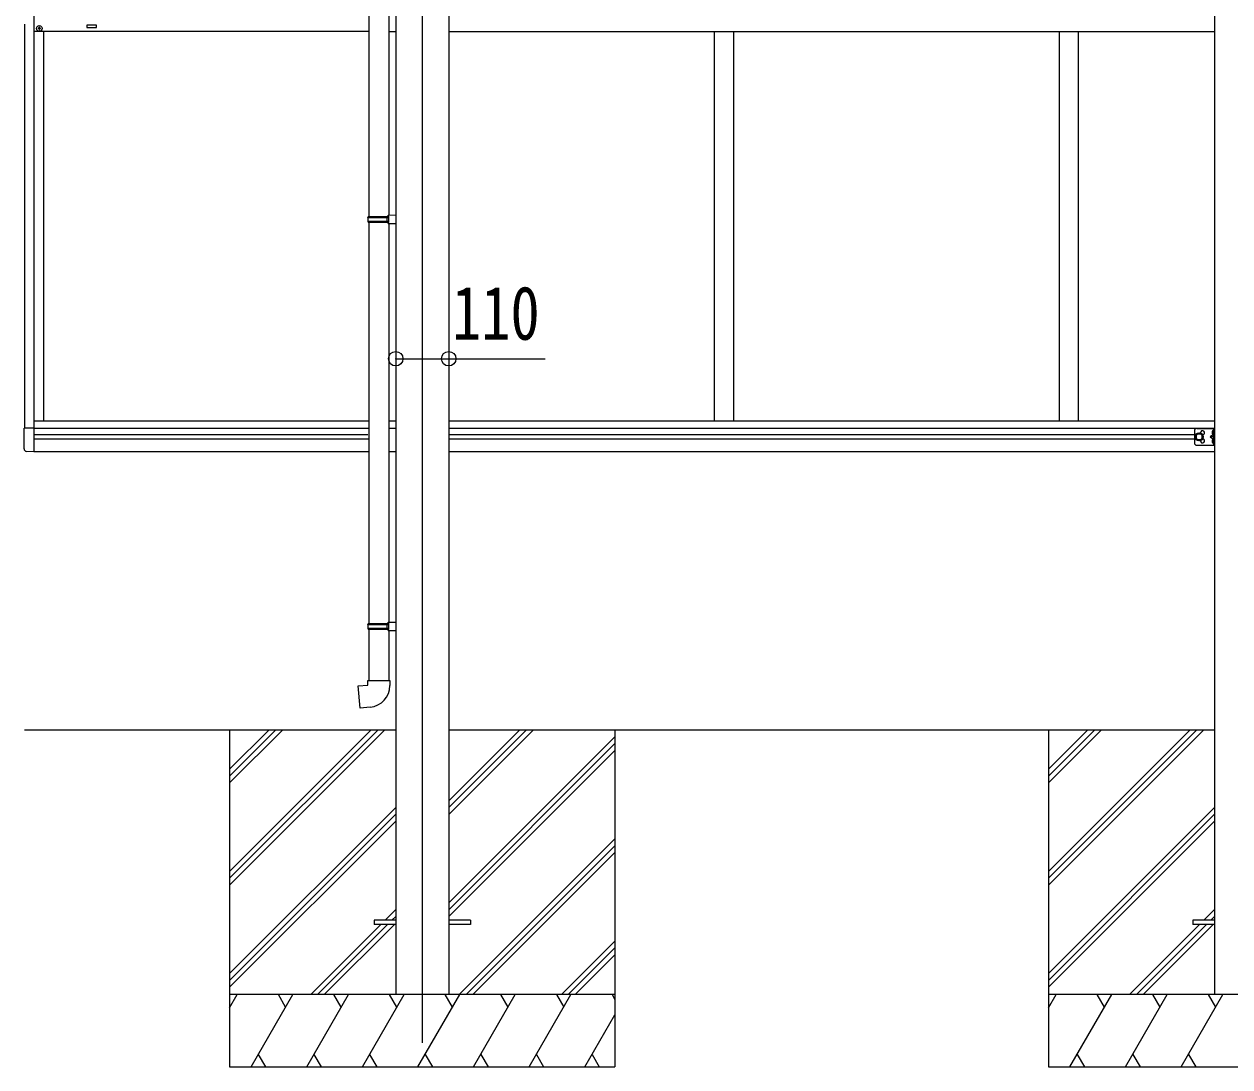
# Model space of a CAD drawing. Units: millimetres at full size; details may follow other scales. Extents: x -8385 to 8479, y -5853 to 5787.
# Drawn here: x -2641 to -138, y -2212 to -47 of the extents above; entities that cross this region are included whole.
import ezdxf
from ezdxf.enums import TextEntityAlignment as Align

# ---------------------------------------------------------------- set-up
doc = ezdxf.new("R2010")
doc.units = ezdxf.units.MM
doc.header["$LTSCALE"] = 30
doc.header["$PDMODE"] = 32
doc.header["$PDSIZE"] = 30
for name, color, linetype, lineweight in [('0-0_0', 7, 'Continuous', 9), ('0-1_本体', 4, 'Continuous', 9), ('0-2_部品', 7, 'Continuous', 9), ('0-8_PARTS2', 2, 'Continuous', 9), ('0-A_寸法', 6, 'Continuous', 9), ('1-1_GLASS', 4, 'Continuous', 9), ('1-2_GLASS_SEAL', 7, 'Continuous', 9)]:
    doc.layers.add(name, color=color, linetype=linetype, lineweight=lineweight)
doc.styles.add('ＭＳ ゴシック', font='')
doc.styles.get('ＭＳ ゴシック').set_extended_font_data('MS Gothic')

msp = doc.modelspace()

# ---------------------------------------------------------------- linework, layer by layer
at = {"layer": '0-0_0'}
for p, q in [((-2640.78, -1512.17), (-1869.78, -1512.17)), ((-2214.78, -1512.17), (-2214.78, -2212.17)), ((-2214.78, -1806.35), (-1920.6, -1512.17)), ((-2214.78, -1820.49), (-1906.46, -1512.17)), ((-2214.78, -1834.63), (-1892.32, -1512.17)), ((-2214.78, -1622.5), (-2104.45, -1512.17)), ((-2214.78, -1608.36), (-2118.59, -1512.17)), ((-2214.78, -1594.22), (-2132.74, -1512.17)), ((-1759.78, -1512.17), (-169.78, -1512.17)), ((-1759.78, -1688), (-1583.95, -1512.17)), ((-1759.78, -1673.86), (-1598.09, -1512.17)), ((-1759.78, -1659.72), (-1612.24, -1512.17)), ((-1759.78, -1871.85), (-1414.78, -1526.85)), ((-1414.78, -1512.17), (-1414.78, -2212.17)), ((-514.78, -1512.17), (-514.78, -2212.17)), ((-514.78, -1806.35), (-220.6, -1512.17)), ((-514.78, -1820.49), (-206.46, -1512.17)), ((-514.78, -1834.63), (-192.32, -1512.17)), ((-514.78, -1622.5), (-404.45, -1512.17)), ((-514.78, -1608.36), (-418.59, -1512.17)), ((-514.78, -1594.22), (-432.74, -1512.17)), ((-1759.78, -1885.99), (-1414.78, -1540.99)), ((-1759.78, -1900.13), (-1414.78, -1555.13)), ((-2214.78, -2018.48), (-1869.78, -1673.48)), ((-514.78, -2018.48), (-169.78, -1673.48)), ((-2214.78, -2032.62), (-1869.78, -1687.62)), ((-2214.78, -2046.76), (-1869.78, -1701.76)), ((-514.78, -2032.62), (-169.78, -1687.62)), ((-514.78, -2046.76), (-169.78, -1701.76)), ((-1737.98, -2062.17), (-1414.78, -1738.98)), ((-1723.83, -2062.17), (-1414.78, -1753.12)), ((-1709.69, -2062.17), (-1414.78, -1767.26)), ((-1891.84, -1907.67), (-1869.78, -1885.61)), ((-1877.7, -1907.67), (-1869.78, -1899.75)), ((-191.84, -1907.67), (-169.78, -1885.61)), ((-177.7, -1907.67), (-169.78, -1899.75)), ((-2046.34, -2062.17), (-1900.84, -1916.67)), ((-2032.2, -2062.17), (-1886.7, -1916.67)), ((-2018.06, -2062.17), (-1872.56, -1916.67)), ((-346.34, -2062.17), (-200.84, -1916.67)), ((-332.2, -2062.17), (-186.7, -1916.67)), ((-318.06, -2062.17), (-172.56, -1916.67)), ((-1525.84, -2062.17), (-1414.78, -1951.11)), ((-1511.7, -2062.17), (-1414.78, -1965.25)), ((-1497.56, -2062.17), (-1414.78, -1979.4)), ((-1414.78, -2062.17), (-2214.78, -2062.17)), ((-2214.78, -2089.67), (-2198.91, -2062.17)), ((-2170.04, -2212.17), (-2083.44, -2062.17)), ((-2098.44, -2088.15), (-2113.44, -2062.17)), ((-2054.57, -2212.17), (-1967.96, -2062.17)), ((-1982.97, -2088.15), (-1997.97, -2062.17)), ((-1939.1, -2212.17), (-1852.5, -2062.17)), ((-1867.5, -2088.15), (-1882.5, -2062.17)), ((-1823.63, -2212.17), (-1737.02, -2062.17)), ((-1752.03, -2088.15), (-1767.03, -2062.17)), ((-1708.16, -2212.17), (-1621.55, -2062.17)), ((-1636.56, -2088.15), (-1651.56, -2062.17)), ((-1592.69, -2212.17), (-1506.08, -2062.17)), ((-1536.08, -2062.17), (-1521.08, -2088.15)), ((-1420.62, -2062.17), (-1414.78, -2072.27)), ((285.22, -2062.17), (-514.78, -2062.17)), ((-514.78, -2089.67), (-498.91, -2062.17)), ((-470.04, -2212.17), (-383.44, -2062.17)), ((-398.44, -2088.15), (-413.44, -2062.17)), ((-354.57, -2212.17), (-267.96, -2062.17)), ((-282.97, -2088.15), (-297.97, -2062.17)), ((-239.1, -2212.17), (-152.5, -2062.17)), ((-167.5, -2088.15), (-182.5, -2062.17)), ((-1477.22, -2212.17), (-1414.78, -2104.03)), ((-2155.04, -2186.19), (-2140.04, -2212.17)), ((-2039.57, -2186.19), (-2024.57, -2212.17)), ((-1924.1, -2186.19), (-1909.1, -2212.17)), ((-1808.63, -2186.19), (-1793.63, -2212.17)), ((-1693.16, -2186.19), (-1678.16, -2212.17)), ((-1577.69, -2186.19), (-1562.69, -2212.17)), ((-1462.22, -2186.19), (-1447.22, -2212.17)), ((-455.04, -2186.19), (-440.04, -2212.17)), ((-339.57, -2186.19), (-324.57, -2212.17)), ((-224.1, -2186.19), (-209.1, -2212.17)), ((-2214.78, -2212.17), (-1414.78, -2212.17)), ((-514.78, -2212.17), (285.22, -2212.17))]:
    msp.add_line(p, q, dxfattribs=at)
at = {"layer": '0-1_本体'}
for p, q in [((-1869.78, 817.84), (-1869.78, -2062.16)), ((-1759.78, 817.84), (-1759.78, -2062.16)), ((-169.78, 817.84), (-169.78, -2062.16))]:
    msp.add_line(p, q, dxfattribs=at)
at = {"layer": '0-2_部品'}
for p, q in [((-1925.78, 497.92), (-1925.78, -446.27)), ((-1883.78, 495.36), (-1883.78, -443.71)), ((-1927.78, -448.27), (-1926.78, -446.27)), ((-1927.78, -448.27), (-1883.78, -448.27)), ((-1927.78, -448.27), (-1927.78, -456.27)), ((-1926.78, -446.27), (-1883.78, -446.27)), ((-1888.26, -448.27), (-1888.69, -446.27)), ((-1885.78, -443.77), (-1869.78, -443.3)), ((-1885.78, -445.77), (-1885.78, -443.77)), ((-1885.78, -445.77), (-1883.78, -445.77)), ((-1869.78, -443.3), (-1869.78, -461.24)), ((-1927.78, -456.27), (-1883.78, -456.27)), ((-1927.78, -456.27), (-1926.78, -458.27)), ((-1926.78, -458.27), (-1883.78, -458.27)), ((-1925.78, -458.27), (-1925.78, -1291.43)), ((-1885.78, -460.77), (-1885.78, -458.77)), ((-1885.78, -460.77), (-1869.78, -461.24)), ((-1883.78, -460.83), (-1883.78, -1288.87)), ((-1927.78, -1293.43), (-1926.78, -1291.43)), ((-1927.78, -1293.43), (-1883.78, -1293.43)), ((-1927.78, -1293.43), (-1927.78, -1301.43)), ((-1927.78, -1301.43), (-1883.78, -1301.43)), ((-1927.78, -1301.43), (-1926.78, -1303.43)), ((-1926.78, -1291.43), (-1883.78, -1291.43)), ((-1888.26, -1293.43), (-1888.69, -1291.43)), ((-1885.78, -1288.93), (-1869.78, -1288.46)), ((-1885.78, -1290.93), (-1885.78, -1288.93)), ((-1885.78, -1290.93), (-1883.78, -1290.93)), ((-1869.78, -1288.46), (-1869.78, -1306.4)), ((-1926.78, -1303.43), (-1883.78, -1303.43)), ((-1925.78, -1303.43), (-1925.78, -1409.57)), ((-1885.78, -1305.93), (-1885.78, -1303.93)), ((-1885.78, -1305.93), (-1869.78, -1306.4)), ((-1883.78, -1305.99), (-1883.78, -1409.57)), ((-1927.78, -1409.57), (-1881.78, -1409.57)), ((-1927.78, -1419.57), (-1927.78, -1409.57)), ((-1881.78, -1409.57), (-1881.78, -1420.48))]:
    msp.add_line(p, q, dxfattribs=at)
at = {"layer": '0-2_部品', "color": 4}
for p, q in [((-1914.78, -1907.66), (-1914.78, -1916.66)), ((-1869.78, -1907.66), (-1914.78, -1907.66)), ((-1869.78, -1916.66), (-1914.78, -1916.66)), ((-1714.78, -1907.66), (-1759.78, -1907.66)), ((-1714.78, -1916.66), (-1759.78, -1916.66)), ((-1714.78, -1907.66), (-1714.78, -1916.66)), ((-214.78, -1907.66), (-214.78, -1916.66)), ((-169.78, -1907.66), (-214.78, -1907.66)), ((-169.78, -1916.66), (-214.78, -1916.66))]:
    msp.add_line(p, q, dxfattribs=at)
at = {"layer": '0-2_部品'}
for points in [[(-1888.26, -448.27), (-1888.26, -456.27), (-1888.69, -458.27)], [(-1885.78, -458.77), (-1883.78, -458.77), (-1883.78, -445.77)], [(-1888.26, -1293.43), (-1888.26, -1301.43), (-1888.69, -1303.43)], [(-1885.78, -1303.93), (-1883.78, -1303.93), (-1883.78, -1290.93)], [(-1922.86, -1465.31), (-1943.7, -1467.14), (-1947.71, -1421.31), (-1927.78, -1419.57)]]:
    msp.add_lwpolyline(points, dxfattribs=at)
msp.add_arc((-1926.78, -1420.48), 45, 275, 0, dxfattribs=at)
at = {"layer": '0-8_PARTS2'}
msp.add_line((-1814.78, 783.97), (-1814.78, -2162.17), dxfattribs=at)
at = {"layer": '0-A_寸法'}
for p, q in [((-1869.78, -741.78), (-1759.78, -741.78)), ((-1759.78, -741.78), (-1559.78, -741.78))]:
    msp.add_line(p, q, dxfattribs=at)
for p in [(-1869.78, -741.78), (-1759.78, -741.78)]:
    msp.add_point(p, dxfattribs=at)
at = {"layer": '1-1_GLASS'}
for p, q in [((-2620.78, 2.04), (-2620.78, -934.96)), ((-2640.78, -47.16), (-2640.78, -885.76)), ((-1925.78, -62.46), (-2620.78, -62.46)), ((-2600.78, -62.96), (-2600.78, -870.46)), ((-1883.78, -62.46), (-1869.78, -62.46)), ((-1759.78, -62.46), (-169.78, -62.46)), ((-1208.78, -62.46), (-1208.78, -870.46)), ((-1168.78, -62.46), (-1168.78, -870.46)), ((-492.78, -62.46), (-492.78, -870.46)), ((-452.78, -62.46), (-452.78, -870.46)), ((-2620.78, -870.46), (-1925.78, -870.46)), ((-1883.78, -870.46), (-1869.78, -870.46)), ((-1759.78, -870.46), (-169.78, -870.46)), ((-2620.78, -885.96), (-1925.78, -885.96)), ((-2620.78, -899.46), (-1927.78, -899.46)), ((-1883.78, -885.96), (-1869.78, -885.96)), ((-1759.78, -885.96), (-169.78, -885.96)), ((-1759.78, -899.46), (-211.78, -899.46)), ((-2620.78, -908.46), (-1925.78, -908.46)), ((-1759.78, -908.46), (-211.78, -908.46)), ((-2620.78, -934.46), (-1925.78, -934.46)), ((-1883.78, -934.46), (-1869.78, -934.46)), ((-1759.78, -934.46), (-169.78, -934.46))]:
    msp.add_line(p, q, dxfattribs=at)
msp.add_lwpolyline([(-2490.78, -48.96), (-2510.78, -48.96), (-2510.78, -53.96), (-2490.78, -53.96)], close=True, dxfattribs=at)
at = {"layer": '1-2_GLASS_SEAL'}
for p, q in [((-2611.28, -55.46), (-2612.28, -55.46)), ((-2608.28, -56.46), (-2607.28, -56.46)), ((-2620.78, -885.76), (-2641.28, -885.76)), ((-2641.28, -928.67), (-2641.28, -885.76)), ((-211.78, -891.46), (-211.78, -916.46)), ((-206.78, -886.46), (-169.78, -886.46)), ((-172.78, -890.96), (-173.59, -891.1)), ((-172.78, -898.96), (-173.59, -898.82)), ((-172.78, -898.96), (-172.28, -898.87)), ((-172.28, -886.46), (-172.28, -921.46)), ((-169.78, -886.46), (-169.78, -921.46)), ((-206.78, -921.46), (-169.78, -921.46)), ((-172.28, -903.96), (-179.28, -903.96)), ((-172.78, -908.96), (-173.59, -909.1)), ((-172.78, -916.96), (-173.59, -916.82)), ((-172.78, -916.96), (-172.28, -916.87)), ((-2620.78, -934.96), (-2636.07, -934.16))]:
    msp.add_line(p, q, dxfattribs=at)
for points in [[(-2612.28, -55.46), (-2612.28, -56.46), (-2611.28, -56.46)], [(-2609.28, -54.46), (-2609.28, -53.46), (-2610.28, -53.46), (-2610.28, -54.46)], [(-2610.28, -57.46), (-2610.28, -58.46), (-2609.28, -58.46), (-2609.28, -57.46)], [(-2607.28, -56.46), (-2607.28, -55.46), (-2608.28, -55.46)], [(-172.28, -898.96), (-179.28, -903.96), (-172.28, -908.96)], [(-171.9, -894.96), (-172.53, -893.77), (-174.76, -892.66)], [(-171.9, -894.96), (-172.53, -896.15), (-174.76, -897.26)], [(-172.78, -898.96), (-172.78, -890.96), (-172.28, -891.05), (-172.28, -898.87)], [(-171.9, -912.96), (-172.53, -911.77), (-174.76, -910.66)], [(-171.9, -912.96), (-172.53, -914.15), (-174.76, -915.26)], [(-172.78, -916.96), (-172.78, -908.96), (-172.28, -909.05), (-172.28, -916.87)]]:
    msp.add_lwpolyline(points, dxfattribs=at)
msp.add_lwpolyline([(-201.78, -911.47), (-195.28, -907.71), (-195.28, -900.21), (-201.78, -896.45), (-208.28, -900.21), (-208.28, -907.71)], close=True, dxfattribs=at)
for centre, radius in [((-2609.78, -55.96), 5.9), ((-201.78, -903.96), 8.5), ((-201.78, -903.96), 7.5), ((-201.78, -903.96), 6.5)]:
    msp.add_circle(centre, radius, dxfattribs=at)
for centre, radius, start, end in [((-2611.28, -54.46), 1, 270, 0), ((-2611.28, -57.46), 1, 0, 90), ((-2608.28, -54.46), 1, 180, 270), ((-2608.28, -57.46), 1, 90, 180), ((-206.78, -891.46), 5, 90, 180), ((-194.78, -895.46), 4.25, 274.76077, 186.29431), ((-168.68, -894.96), 6.5, 147.94412, 212.05588), ((-173.43, -891.99), 0.9, 100, 147.94412), ((-173.43, -897.93), 0.9, 212.05588, 260), ((-206.78, -916.46), 5, 180, 270), ((-194.78, -912.46), 4.25, 173.70569, 85.23923), ((-168.68, -912.96), 6.5, 147.94412, 212.05588), ((-173.43, -909.99), 0.9, 100, 147.94412), ((-173.43, -915.93), 0.9, 212.05588, 260), ((-2635.78, -928.67), 5.5, 180, 267)]:
    msp.add_arc(centre, radius, start, end, dxfattribs=at)

# ---------------------------------------------------------------- texts
at = {"layer": '0-A_寸法', "color": 7, "style": 'ＭＳ ゴシック', "width": 0.8}
msp.add_text('110', height=111.4, dxfattribs=at).set_placement((-1752.78, -735.78), align=Align.BOTTOM_LEFT)

doc.saveas('drawing.dxf')
